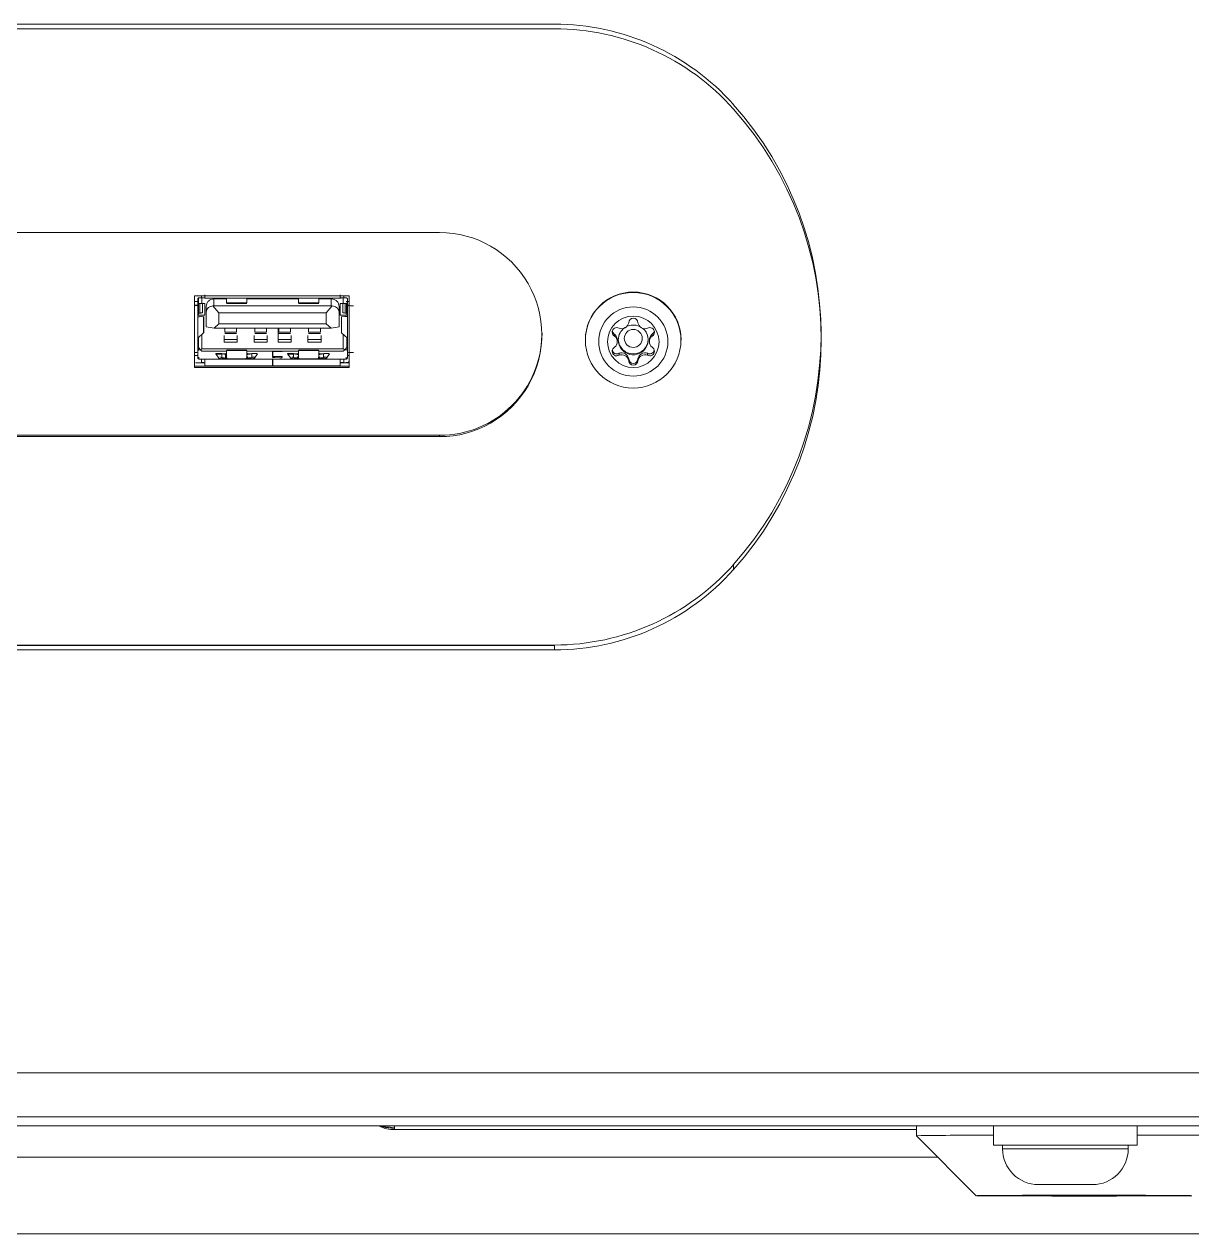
# Model space of a CAD drawing. Header units: millimetres. Extents: x 117 to 4973, y 109 to 3302.
# Drawn here: x 1724.8 to 1822.3, y 2828.2 to 2929.2 of the extents above; entities that cross this region are included whole.
import ezdxf

# ---------------------------------------------------------------- set-up
doc = ezdxf.new("R2010")
doc.units = ezdxf.units.MM
doc.layers.add('ZANO_R', color=7, linetype='Continuous', lineweight=0)

msp = doc.modelspace()

# ---------------------------------------------------------------- linework, layer by layer
at = {"layer": 'ZANO_R'}
for p, q in [((1769.07, 2929.16), (1662.91, 2929.16)), ((1662.93, 2928.76), (1769.09, 2928.76)), ((1759.49, 2911.76), (1672.49, 2911.76)), ((1751.95, 2906.47), (1739.03, 2906.47)), ((1739.03, 2906.47), (1739.03, 2900.49)), ((1739.3, 2906.01), (1739.03, 2906.01)), ((1739.3, 2906.21), (1739.3, 2906.01)), ((1739.35, 2905.87), (1739.35, 2906.29)), ((1739.65, 2905.85), (1739.35, 2905.87)), ((1739.6, 2906.31), (1739.4, 2906.31)), ((1739.6, 2906.47), (1739.6, 2906.31)), ((1739.65, 2905.85), (1739.65, 2906.31)), ((1751.2, 2906.28), (1739.9, 2906.28)), ((1740.65, 2905.63), (1740.65, 2906.22)), ((1741.69, 2906.22), (1740.65, 2906.22)), ((1741.7, 2906.28), (1741.7, 2905.9)), ((1741.7, 2906.14), (1741.7, 2906.14)), ((1743.4, 2905.9), (1741.7, 2905.9)), ((1743.4, 2906.28), (1743.4, 2905.9)), ((1743.4, 2906.14), (1743.4, 2906.14)), ((1747.69, 2906.22), (1743.41, 2906.22)), ((1747.7, 2906.28), (1747.7, 2905.9)), ((1747.7, 2906.14), (1747.7, 2906.14)), ((1749.4, 2905.9), (1747.7, 2905.9)), ((1749.4, 2906.28), (1749.4, 2905.9)), ((1749.4, 2906.14), (1749.4, 2906.14)), ((1750.45, 2906.22), (1749.41, 2906.22)), ((1750.45, 2906.22), (1750.45, 2905.63)), ((1751.45, 2906.31), (1751.45, 2905.85)), ((1751.75, 2905.87), (1751.45, 2905.85)), ((1751.5, 2906.47), (1751.5, 2906.31)), ((1751.7, 2906.31), (1751.5, 2906.31)), ((1751.8, 2906.21), (1751.8, 2906.01)), ((1751.95, 2906.01), (1751.8, 2906.01)), ((1751.95, 2900.49), (1751.95, 2906.47)), ((1739.3, 2905.69), (1739.03, 2905.69)), ((1739.3, 2905.86), (1739.32, 2905.86)), ((1739.3, 2905.69), (1739.3, 2901.78)), ((1739.35, 2905.03), (1739.35, 2904.87)), ((1739.35, 2904.87), (1739.65, 2904.85)), ((1739.47, 2905.84), (1739.37, 2905.83)), ((1739.37, 2905.83), (1739.37, 2905.04)), ((1739.47, 2905.04), (1739.37, 2905.04)), ((1739.47, 2905.84), (1739.47, 2905.04)), ((1739.9, 2905.85), (1739.65, 2905.85)), ((1739.7, 2905.07), (1739.7, 2905.85)), ((1739.9, 2905.85), (1739.9, 2904.85)), ((1740, 2905.58), (1740, 2905.06)), ((1740, 2905.06), (1740, 2903.88)), ((1740.57, 2905.63), (1741.07, 2905.07)), ((1740.57, 2905.63), (1740.65, 2905.63)), ((1750.45, 2905.63), (1740.65, 2905.63)), ((1750.03, 2905.07), (1741.07, 2905.07)), ((1741.07, 2904.13), (1741.07, 2905.07)), ((1741.7, 2905.84), (1743.4, 2905.84)), ((1747.7, 2905.84), (1749.4, 2905.84)), ((1750.53, 2905.63), (1750.03, 2905.07)), ((1750.03, 2905.07), (1750.03, 2904.13)), ((1750.45, 2905.63), (1750.53, 2905.63)), ((1751.1, 2905.58), (1751.1, 2905.06)), ((1751.1, 2903.88), (1751.1, 2905.06)), ((1751.45, 2905.85), (1751.2, 2905.85)), ((1751.2, 2905.85), (1751.2, 2904.85)), ((1751.4, 2905.07), (1751.4, 2905.85)), ((1751.75, 2904.87), (1751.45, 2904.85)), ((1751.72, 2905.83), (1751.62, 2905.84)), ((1751.62, 2905.04), (1751.62, 2905.84)), ((1751.72, 2905.04), (1751.62, 2905.04)), ((1751.72, 2905.04), (1751.72, 2905.83)), ((1751.75, 2905.03), (1751.75, 2904.87)), ((1751.77, 2905.86), (1751.8, 2905.86)), ((1751.8, 2905.69), (1751.8, 2901.78)), ((1751.95, 2905.69), (1751.8, 2905.69)), ((1739.79, 2904.73), (1739.3, 2904.74)), ((1739.5, 2904.74), (1739.79, 2904.73)), ((1739.6, 2904.74), (1739.59, 2904.74)), ((1739.65, 2904.85), (1739.9, 2904.85)), ((1739.79, 2904.74), (1739.79, 2904.73)), ((1739.79, 2903.39), (1739.79, 2904.73)), ((1739.8, 2903.39), (1739.8, 2904.75)), ((1740.67, 2903.79), (1740, 2903.88)), ((1741.07, 2904.13), (1740.67, 2903.79)), ((1750.03, 2904.13), (1741.07, 2904.13)), ((1750.43, 2903.79), (1750.03, 2904.13)), ((1751.1, 2903.88), (1750.43, 2903.79)), ((1751.2, 2904.85), (1751.45, 2904.85)), ((1751.29, 2904.74), (1751.29, 2903.39)), ((1751.3, 2904.73), (1751.8, 2904.74)), ((1751.3, 2904.73), (1751.59, 2904.74)), ((1751.3, 2904.73), (1751.3, 2904.74)), ((1751.3, 2903.39), (1751.3, 2904.73)), ((1751.59, 2904.74), (1751.81, 2904.74)), ((1791.35, 2903.36), (1791.35, 2903.95)), ((1791.35, 2903.36), (1791.35, 2903.94)), ((1739.3, 2902.94), (1739.79, 2903.39)), ((1739.35, 2902.99), (1739.35, 2902.16)), ((1739.65, 2902.04), (1739.65, 2903.26)), ((1739.79, 2903.39), (1739.79, 2903.41)), ((1750.43, 2903.79), (1740.67, 2903.79)), ((1741.5, 2903.16), (1741.5, 2902.6)), ((1741.5, 2902.84), (1742.6, 2902.84)), ((1741.56, 2903.79), (1741.56, 2903.43)), ((1742.54, 2903.43), (1741.56, 2903.43)), ((1741.56, 2903.33), (1742.54, 2903.33)), ((1742.54, 2903.79), (1742.54, 2903.43)), ((1742.6, 2903.16), (1742.6, 2902.6)), ((1744, 2903.16), (1744, 2902.6)), ((1744, 2902.84), (1745.1, 2902.84)), ((1744.06, 2903.79), (1744.06, 2903.43)), ((1745.04, 2903.43), (1744.06, 2903.43)), ((1744.06, 2903.33), (1745.04, 2903.33)), ((1745.04, 2903.79), (1745.04, 2903.43)), ((1745.1, 2903.16), (1745.1, 2902.6)), ((1746, 2903.79), (1746, 2902.6)), ((1746, 2902.84), (1747.1, 2902.84)), ((1746.06, 2903.79), (1746.06, 2903.43)), ((1747.04, 2903.43), (1746.06, 2903.43)), ((1746.06, 2903.33), (1747.04, 2903.33)), ((1747.04, 2903.79), (1747.04, 2903.43)), ((1747.1, 2903.16), (1747.1, 2902.6)), ((1748.5, 2903.16), (1748.5, 2902.6)), ((1748.5, 2902.84), (1749.6, 2902.84)), ((1748.56, 2903.79), (1748.56, 2903.43)), ((1749.54, 2903.43), (1748.56, 2903.43)), ((1748.56, 2903.33), (1749.54, 2903.33)), ((1749.54, 2903.79), (1749.54, 2903.43)), ((1749.6, 2903.16), (1749.6, 2902.6)), ((1751.3, 2903.42), (1751.3, 2903.39)), ((1751.8, 2902.94), (1751.3, 2903.39)), ((1751.45, 2903.26), (1751.45, 2902.04)), ((1751.75, 2902.99), (1751.75, 2902.16)), ((1774.1, 2903.27), (1774.1, 2903.11)), ((1777.24, 2903.27), (1777.24, 2903.11)), ((1791.35, 2903.36), (1791.35, 2903.47)), ((1791.35, 2903.24), (1791.35, 2903.36)), ((1739.35, 2902.5), (1739.3, 2902.5)), ((1739.3, 2902.44), (1739.3, 2902.44)), ((1739.3, 2902.38), (1739.35, 2902.38)), ((1739.53, 2901.97), (1739.35, 2902.16)), ((1739.4, 2902.09), (1739.42, 2902.09)), ((1739.4, 2902.09), (1739.4, 2901.92)), ((1739.65, 2902.04), (1739.53, 2901.97)), ((1739.53, 2901.97), (1739.65, 2901.86)), ((1751.45, 2902.04), (1739.65, 2902.04)), ((1741.7, 2901.86), (1739.65, 2901.86)), ((1741.5, 2902.6), (1742.6, 2902.6)), ((1743.4, 2902.01), (1741.7, 2902.01)), ((1741.7, 2901.92), (1743.4, 2901.92)), ((1741.7, 2901.92), (1741.7, 2901.35)), ((1743.4, 2901.92), (1743.4, 2901.35)), ((1747.7, 2901.86), (1743.4, 2901.86)), ((1744, 2902.6), (1745.1, 2902.6)), ((1745.73, 2901.83), (1745.69, 2901.83)), ((1745.69, 2901.83), (1745.73, 2901.83)), ((1746.16, 2901.82), (1745.73, 2901.83)), ((1745.73, 2901.83), (1746.16, 2901.82)), ((1745.73, 2901.83), (1745.73, 2901.83)), ((1746, 2902.6), (1747.1, 2902.6)), ((1746.33, 2901.86), (1746.33, 2901.83)), ((1746.35, 2901.83), (1746.35, 2901.86)), ((1749.4, 2902.01), (1747.7, 2902.01)), ((1747.7, 2901.92), (1749.4, 2901.92)), ((1747.7, 2901.92), (1747.7, 2901.35)), ((1748.5, 2902.6), (1749.6, 2902.6)), ((1749.4, 2901.92), (1749.4, 2901.35)), ((1751.45, 2901.86), (1749.4, 2901.86)), ((1751.45, 2902.04), (1751.57, 2901.97)), ((1751.45, 2901.86), (1751.57, 2901.97)), ((1751.57, 2901.97), (1751.75, 2902.16)), ((1751.68, 2902.09), (1751.7, 2902.09)), ((1751.7, 2901.92), (1751.7, 2902.09)), ((1751.75, 2902.5), (1751.8, 2902.5)), ((1751.75, 2902.38), (1751.8, 2902.38)), ((1771.67, 2902.8), (1771.67, 2902.78)), ((1774.32, 2902.65), (1774.32, 2902.8)), ((1777.02, 2902.8), (1777.02, 2902.65)), ((1779.67, 2902.78), (1779.67, 2902.8)), ((1739.03, 2901.5), (1739.3, 2901.5)), ((1739.15, 2900.88), (1739.15, 2900.91)), ((1739.9, 2900.88), (1739.15, 2900.88)), ((1739.3, 2901.5), (1739.3, 2901.3)), ((1739.4, 2901.36), (1739.4, 2901.2)), ((1739.6, 2901.2), (1739.4, 2901.2)), ((1739.6, 2901.2), (1739.6, 2900.91)), ((1745.54, 2901.18), (1739.9, 2901.18)), ((1740.8, 2901.64), (1741.06, 2901.27)), ((1741.3, 2901.35), (1741.3, 2901.64)), ((1741.66, 2901.64), (1741.3, 2901.64)), ((1741.61, 2901.58), (1741.3, 2901.64)), ((1741.61, 2901.28), (1741.32, 2901.34)), ((1741.37, 2901.3), (1741.49, 2901.3)), ((1741.61, 2901.58), (1741.61, 2901.28)), ((1741.61, 2901.28), (1741.7, 2901.28)), ((1741.7, 2901.52), (1741.7, 2901.75)), ((1741.7, 2901.71), (1741.7, 2901.71)), ((1741.86, 2901.21), (1743.24, 2901.21)), ((1743.4, 2901.52), (1743.4, 2901.75)), ((1743.4, 2901.28), (1743.48, 2901.28)), ((1743.8, 2901.64), (1743.44, 2901.64)), ((1743.8, 2901.64), (1743.48, 2901.58)), ((1743.48, 2901.39), (1743.48, 2901.28)), ((1743.8, 2901.34), (1743.48, 2901.28)), ((1743.6, 2901.3), (1743.73, 2901.3)), ((1743.8, 2901.64), (1743.8, 2901.34)), ((1743.8, 2901.34), (1743.8, 2901.64)), ((1744.04, 2901.27), (1744.3, 2901.64)), ((1745.54, 2901.82), (1745.54, 2901.41)), ((1745.56, 2900.88), (1745.54, 2900.88)), ((1745.56, 2901.41), (1745.56, 2901.82)), ((1751.2, 2901.18), (1745.56, 2901.18)), ((1745.69, 2901.4), (1745.73, 2901.4)), ((1745.73, 2901.4), (1745.69, 2901.4)), ((1745.73, 2901.32), (1745.69, 2901.32)), ((1745.69, 2901.32), (1745.73, 2901.32)), ((1745.73, 2901.4), (1746.16, 2901.41)), ((1746.16, 2901.41), (1745.73, 2901.4)), ((1746.16, 2901.31), (1745.73, 2901.32)), ((1745.73, 2901.32), (1746.16, 2901.31)), ((1745.73, 2901.32), (1745.73, 2901.32)), ((1746.2, 2901.82), (1746.16, 2901.82)), ((1746.16, 2901.82), (1746.2, 2901.82)), ((1746.16, 2901.41), (1746.16, 2901.41)), ((1746.2, 2901.31), (1746.16, 2901.31)), ((1746.16, 2901.31), (1746.2, 2901.31)), ((1746.33, 2901.4), (1746.33, 2901.32)), ((1746.35, 2901.32), (1746.35, 2901.4)), ((1746.8, 2901.64), (1747.06, 2901.27)), ((1747.3, 2901.35), (1747.3, 2901.64)), ((1747.66, 2901.64), (1747.3, 2901.64)), ((1747.61, 2901.58), (1747.3, 2901.64)), ((1747.3, 2901.34), (1747.3, 2901.64)), ((1747.61, 2901.28), (1747.3, 2901.34)), ((1747.37, 2901.3), (1747.49, 2901.3)), ((1747.61, 2901.39), (1747.61, 2901.28)), ((1747.61, 2901.28), (1747.7, 2901.28)), ((1747.7, 2901.52), (1747.7, 2901.75)), ((1747.7, 2901.71), (1747.7, 2901.71)), ((1747.86, 2901.21), (1749.24, 2901.21)), ((1749.4, 2901.75), (1749.4, 2901.52)), ((1749.4, 2901.71), (1749.4, 2901.71)), ((1749.4, 2901.28), (1749.48, 2901.28)), ((1749.8, 2901.64), (1749.44, 2901.64)), ((1749.8, 2901.64), (1749.48, 2901.58)), ((1749.48, 2901.39), (1749.48, 2901.28)), ((1749.48, 2901.28), (1749.77, 2901.34)), ((1749.6, 2901.3), (1749.73, 2901.3)), ((1749.8, 2901.64), (1749.8, 2901.34)), ((1749.8, 2901.34), (1749.8, 2901.64)), ((1750.04, 2901.27), (1750.3, 2901.64)), ((1751.95, 2900.88), (1751.2, 2900.88)), ((1751.7, 2901.2), (1751.5, 2901.2)), ((1751.5, 2900.91), (1751.5, 2901.2)), ((1751.7, 2901.2), (1751.7, 2901.36)), ((1751.8, 2901.5), (1751.8, 2901.3)), ((1751.8, 2901.5), (1751.95, 2901.5)), ((1751.95, 2900.91), (1751.95, 2900.88)), ((1774.49, 2901.68), (1774.49, 2901.52)), ((1775.29, 2901.22), (1775.29, 2901.06)), ((1776.06, 2901.22), (1776.06, 2901.06)), ((1776.86, 2901.68), (1776.86, 2901.52)), ((1739.03, 2900.61), (1751.95, 2900.61)), ((1739.03, 2900.49), (1751.95, 2900.49)), ((1739.9, 2900.61), (1739.9, 2900.64)), ((1739.9, 2900.64), (1745.54, 2900.64)), ((1745.54, 2900.64), (1745.54, 2900.61)), ((1745.56, 2900.64), (1751.2, 2900.64)), ((1745.56, 2900.61), (1745.56, 2900.64)), ((1751.2, 2900.64), (1751.2, 2900.61)), ((1672.49, 2894.83), (1759.49, 2894.83)), ((1759.49, 2894.72), (1759.49, 2894.83)), ((1672.49, 2894.72), (1759.49, 2894.72)), ((1784.04, 2883.97), (1784.04, 2883.62)), ((1662.91, 2877.32), (1769.07, 2877.32)), ((1769.09, 2877.28), (1662.93, 2877.28)), ((1769.09, 2876.92), (1662.93, 2876.92)), ((1769.09, 2877.28), (1769.09, 2876.92)), ((336.66, 2841.61), (3095.36, 2841.61)), ((3095.36, 2837.93), (336.66, 2837.93)), ((3038.23, 2837.16), (393.81, 2837.16)), ((1755.72, 2837.16), (1755.72, 2837.02)), ((1755.72, 2836.96), (1755.72, 2837.02)), ((1755.72, 2836.96), (1755.72, 2836.87)), ((1755.72, 2836.87), (1799.32, 2836.87)), ((1799.32, 2837.16), (1799.32, 2836.34)), ((1799.32, 2836.34), (1804.32, 2831.34)), ((1805.76, 2837.16), (1805.76, 2835.56)), ((1817.76, 2835.56), (1817.76, 2837.16)), ((1817.76, 2835.56), (1805.76, 2835.56)), ((1806.51, 2835.56), (1806.51, 2835.26)), ((1806.51, 2835.26), (1811.76, 2835.26)), ((1811.76, 2835.26), (1817.01, 2835.26)), ((1817.01, 2835.26), (1817.01, 2835.56)), ((1624.93, 2834.56), (1801.11, 2834.56)), ((1811.76, 2832.26), (1809.51, 2832.26)), ((1814.01, 2832.26), (1811.76, 2832.26)), ((391.78, 2828.16), (3038.23, 2828.16))]:
    msp.add_line(p, q, dxfattribs=at)
at = {"layer": 'ZANO_R', "flags": 128}
for points in [[(1740.8, 2901.64), (1740.82, 2901.65), (1740.87, 2901.65), (1740.96, 2901.66), (1741.05, 2901.66), (1741.15, 2901.66), (1741.23, 2901.65), (1741.28, 2901.65), (1741.3, 2901.64), (1741.28, 2901.63), (1741.23, 2901.62), (1741.15, 2901.62), (1741.05, 2901.62), (1740.96, 2901.62), (1740.87, 2901.62), (1740.82, 2901.63), (1740.8, 2901.64)], [(1746.8, 2901.64), (1746.82, 2901.65), (1746.87, 2901.65), (1746.96, 2901.66), (1747.05, 2901.66), (1747.15, 2901.66), (1747.23, 2901.65), (1747.28, 2901.65), (1747.3, 2901.64), (1747.28, 2901.63), (1747.23, 2901.62), (1747.15, 2901.62), (1747.05, 2901.62), (1746.96, 2901.62), (1746.87, 2901.62), (1746.82, 2901.63), (1746.8, 2901.64)], [(1754.5, 2837.16), (1754.98, 2837.03), (1755.72, 2836.96)], [(1755.72, 2837.02), (1754.98, 2837.09), (1754.67, 2837.16)], [(1813.32, 2831.37), (1811.51, 2831.37), (1809.77, 2831.37), (1808.18, 2831.37), (1806.8, 2831.36), (1805.68, 2831.36), (1804.88, 2831.35), (1804.43, 2831.35), (1804.33, 2831.34), (1804.61, 2831.34), (1805.24, 2831.33), (1806.21, 2831.33), (1807.46, 2831.32), (1808.95, 2831.32), (1810.63, 2831.31), (1812.41, 2831.31), (1814.23, 2831.31), (1816.02, 2831.31), (1817.69, 2831.32), (1819.18, 2831.32), (1820.44, 2831.33), (1821.4, 2831.33), (1822.04, 2831.34), (1822.31, 2831.34), (1822.22, 2831.35), (1821.76, 2831.35), (1820.96, 2831.36), (1819.85, 2831.36), (1818.46, 2831.37), (1816.87, 2831.37), (1815.13, 2831.37), (1813.32, 2831.37)], [(1813.32, 2831.37), (1811.61, 2831.37), (1809.97, 2831.37), (1808.47, 2831.37), (1807.19, 2831.36), (1806.18, 2831.36), (1805.48, 2831.35), (1805.12, 2831.35), (1805.12, 2831.34), (1805.48, 2831.33), (1806.18, 2831.33), (1807.19, 2831.33), (1808.47, 2831.32), (1809.97, 2831.32), (1811.61, 2831.32), (1813.32, 2831.32), (1815.04, 2831.32), (1816.68, 2831.32), (1818.17, 2831.32), (1819.45, 2831.33), (1820.47, 2831.33), (1821.17, 2831.33), (1821.53, 2831.34), (1821.53, 2831.35), (1821.17, 2831.35), (1820.47, 2831.36), (1819.45, 2831.36), (1818.17, 2831.37), (1816.68, 2831.37), (1815.04, 2831.37), (1813.32, 2831.37)]]:
    msp.add_lwpolyline(points, dxfattribs=at)
at = {"layer": 'ZANO_R'}
for centre, radius in [((1775.66, 2902.77), 3.99), ((1775.67, 2902.66), 2.89), ((1775.67, 2902.64), 2.15), ((1775.67, 2902.92), 0.749)]:
    msp.add_circle(centre, radius, dxfattribs=at)
for centre, radius, start, end in [((1769.08, 2909.13), 20.03, 41.7284, 90.018), ((1769.1, 2908.74), 20.03, 41.7286, 90.0185), ((1762.47, 2903.24), 28.88, 318.2733, 41.7267), ((1762.49, 2902.84), 28.88, 318.2731, 41.7269), ((1759.51, 2903.24), 8.52, 269.8628, 90.1372), ((1775.67, 2902.79), 4, 0.132, 179.868), ((1774.7, 2904.33), 0.6, 249.2529, 350.5927), ((1775.67, 2902.79), 1.25, 65.252, 116.9343), ((1775.67, 2904.23), 0.383, 0.1255, 179.8745), ((1776.65, 2904.33), 0.6, 189.3975, 290.7569), ((1759.51, 2903.37), 8.54, 269.9042, 359.919), ((1774.29, 2903.44), 0.382, 59.8442, 240.0073), ((1774.29, 2903.6), 0.382, 191.9121, 240.1362), ((1773.73, 2902.8), 0.598, 0.0393, 50.8267), ((1773.73, 2902.65), 0.597, 309.1484, 50.8516), ((1775.67, 2902.8), 1.25, 124.9071, 179.9672), ((1775.67, 2902.8), 1.25, 179.959, 49.7732), ((1775.67, 2902.88), 1.25, 181.945, 358.055), ((1777.05, 2903.44), 0.382, 299.9927, 120.1558), ((1777.62, 2902.8), 0.597, 129.1334, 180.0006), ((1777.62, 2902.65), 0.597, 129.1484, 230.8516), ((1777.06, 2903.6), 0.379, 299.7392, 348.248), ((1774.29, 2901.85), 0.382, 119.9927, 300.1558), ((1774.29, 2902.01), 0.383, 192.0361, 299.9516), ((1777.05, 2901.85), 0.382, 239.8442, 60.0073), ((1777.05, 2902.01), 0.383, 240.004, 348.0173), ((1774.7, 2901.12), 0.6, 9.4217, 110.7454), ((1774.7, 2900.96), 0.6, 9.4073, 110.7471), ((1775.67, 2901.22), 0.383, 180.1255, 359.8745), ((1775.67, 2901.06), 0.383, 180.1315, 359.8685), ((1776.65, 2901.12), 0.6, 69.2448, 170.5881), ((1776.65, 2900.96), 0.6, 69.2431, 170.6025), ((1769.08, 2897.35), 20.03, 269.9819, 318.271), ((1769.1, 2896.95), 20.03, 269.9816, 318.2721), ((1805.22, 2400.87), 435.52, 89.9282, 90.7758), ((1819.8, 2247.26), 589.13, 89.26796, 90.19749), ((1809.51, 2835.26), 3, 180, 270), ((1814.01, 2835.26), 3, 270, 0)]:
    msp.add_arc(centre, radius, start, end, dxfattribs=at)
for points, knots in [([(1739.3, 2906.21), (1739.3, 2906.22), (1739.3, 2906.25), (1739.33, 2906.28), (1739.36, 2906.3), (1739.39, 2906.31), (1739.4, 2906.31)], [0, 0, 0, 0, 0.249858, 0.500256, 0.749993, 1, 1, 1, 1]), ([(1739.3, 2906.01), (1739.3, 2905.97), (1739.3, 2905.89), (1739.3, 2905.79), (1739.3, 2905.71), (1739.3, 2905.69), (1739.3, 2905.69)], [0, 0, 0, 0, 0.249973, 0.500045, 0.749821, 1, 1, 1, 1]), ([(1739.32, 2905.86), (1739.33, 2905.86), (1739.36, 2905.86), (1739.38, 2905.86), (1739.4, 2905.87), (1739.4, 2905.87), (1739.4, 2905.87)], [0, 0, 0, 0, 0.250572, 0.500792, 0.750565, 1, 1, 1, 1]), ([(1739.9, 2906.28), (1739.89, 2906.29), (1739.89, 2906.29), (1739.82, 2906.3), (1739.72, 2906.31), (1739.64, 2906.31), (1739.6, 2906.31)], [0, 0, 0, 0, 0.250001, 0.499934, 0.75007, 1, 1, 1, 1]), ([(1739.9, 2906.56), (1739.9, 2906.56), (1739.9, 2906.5), (1739.9, 2906.39), (1739.9, 2906.29), (1739.9, 2906.29), (1739.9, 2906.28)], [0, 0, 0, 0, 0.017295, 0.344701, 0.672242, 1, 1, 1, 1]), ([(1740.65, 2906.22), (1740.56, 2906.22), (1740.39, 2906.2), (1740.18, 2906.05), (1740.03, 2905.83), (1740.01, 2905.66), (1740, 2905.58)], [0, 0, 0, 0, 0.249946, 0.499949, 0.750007, 1, 1, 1, 1]), ([(1751.1, 2905.58), (1751.09, 2905.66), (1751.07, 2905.83), (1750.92, 2906.05), (1750.7, 2906.2), (1750.53, 2906.22), (1750.45, 2906.22)], [0, 0, 0, 0, 0.249993, 0.500051, 0.750054, 1, 1, 1, 1]), ([(1751.2, 2906.28), (1751.2, 2906.29), (1751.2, 2906.29), (1751.2, 2906.39), (1751.2, 2906.5), (1751.2, 2906.56), (1751.2, 2906.56)], [0, 0, 0, 0, 0.327758, 0.655299, 0.982705, 1, 1, 1, 1]), ([(1751.5, 2906.31), (1751.46, 2906.31), (1751.38, 2906.31), (1751.28, 2906.3), (1751.21, 2906.29), (1751.2, 2906.29), (1751.2, 2906.28)], [0, 0, 0, 0, 0.24993, 0.500066, 0.749999, 1, 1, 1, 1]), ([(1751.8, 2906.21), (1751.8, 2906.22), (1751.79, 2906.25), (1751.77, 2906.28), (1751.74, 2906.3), (1751.71, 2906.31), (1751.7, 2906.31)], [0, 0, 0, 0, 0.249969, 0.50033, 0.75003, 1, 1, 1, 1]), ([(1751.77, 2906), (1751.76, 2906), (1751.74, 2906), (1751.72, 2906), (1751.7, 2905.99), (1751.7, 2905.99), (1751.7, 2905.99)], [0, 0, 0, 0, 0.250119, 0.500405, 0.750293, 1, 1, 1, 1]), ([(1751.7, 2905.87), (1751.7, 2905.87), (1751.7, 2905.87), (1751.72, 2905.86), (1751.74, 2905.86), (1751.76, 2905.86), (1751.77, 2905.86)], [0, 0, 0, 0, 0.24966, 0.499559, 0.749905, 1, 1, 1, 1]), ([(1751.8, 2905.69), (1751.8, 2905.69), (1751.8, 2905.71), (1751.8, 2905.79), (1751.8, 2905.89), (1751.8, 2905.97), (1751.8, 2906.01)], [0, 0, 0, 0, 0.250179, 0.499955, 0.750027, 1, 1, 1, 1]), ([(1739.3, 2905.69), (1739.29, 2905.68), (1739.28, 2905.67), (1739.17, 2905.66), (1739.07, 2905.65), (1739.03, 2905.65)], [0, 0, 0, 0, 0.365105, 0.730087, 1, 1, 1, 1]), ([(1739.62, 2905.85), (1739.6, 2905.85), (1739.56, 2905.84), (1739.51, 2905.84), (1739.47, 2905.84)], [0, 0, 0, 0, 0.40517, 1, 1, 1, 1]), ([(1739.7, 2905.07), (1739.7, 2905.07), (1739.69, 2905.06), (1739.64, 2905.05), (1739.57, 2905.05), (1739.51, 2905.04), (1739.47, 2905.04)], [0, 0, 0, 0, 0.250124, 0.49983, 0.750066, 1, 1, 1, 1]), ([(1740, 2905.06), (1740, 2905.09), (1740, 2905.15), (1740.03, 2905.26), (1740.08, 2905.39), (1740.27, 2905.59), (1740.45, 2905.61), (1740.57, 2905.63)], [0, 0, 0, 0, 0.066011, 0.128489, 0.239375, 0.46724, 1, 1, 1, 1]), ([(1751.1, 2905.06), (1751.1, 2905.09), (1751.1, 2905.15), (1751.07, 2905.26), (1751.01, 2905.39), (1750.83, 2905.59), (1750.65, 2905.61), (1750.53, 2905.63)], [0, 0, 0, 0, 0.066171, 0.128658, 0.239756, 0.467482, 1, 1, 1, 1]), ([(1751.62, 2905.04), (1751.59, 2905.04), (1751.53, 2905.05), (1751.46, 2905.05), (1751.41, 2905.06), (1751.4, 2905.07), (1751.4, 2905.07)], [0, 0, 0, 0, 0.2500933, 0.5002875, 0.7499515, 1, 1, 1, 1]), ([(1751.62, 2905.84), (1751.59, 2905.84), (1751.53, 2905.84), (1751.5, 2905.85), (1751.48, 2905.85)], [0, 0, 0, 0, 0.595243, 1, 1, 1, 1]), ([(1752.3, 2905.65), (1752.23, 2905.65), (1752.1, 2905.65), (1751.94, 2905.66), (1751.82, 2905.67), (1751.81, 2905.68), (1751.8, 2905.69)], [0, 0, 0, 0, 0.250067, 0.499967, 0.749999, 1, 1, 1, 1]), ([(1739.43, 2904.74), (1739.43, 2904.74), (1739.44, 2904.74), (1739.43, 2904.74), (1739.41, 2904.73), (1739.38, 2904.73), (1739.36, 2904.73), (1739.33, 2904.73), (1739.31, 2904.73), (1739.3, 2904.73)], [0, 0, 0, 0, 0.055625, 0.293616, 0.42755, 0.571157, 0.724778, 0.88829, 1, 1, 1, 1]), ([(1751.5, 2904.74), (1751.5, 2904.74), (1751.49, 2904.74), (1751.49, 2904.74), (1751.49, 2904.74)], [0, 0, 0, 0, 0.981632, 1, 1, 1, 1]), ([(1745.69, 2901.83), (1745.67, 2901.83), (1745.63, 2901.83), (1745.58, 2901.83), (1745.55, 2901.82), (1745.54, 2901.82), (1745.54, 2901.82)], [0, 0, 0, 0, 0.249962, 0.49975, 0.750123, 1, 1, 1, 1]), ([(1745.56, 2901.82), (1745.56, 2901.82), (1745.56, 2901.82), (1745.59, 2901.83), (1745.64, 2901.83), (1745.67, 2901.83), (1745.69, 2901.83)], [0, 0, 0, 0, 0.249888, 0.500589, 0.749573, 1, 1, 1, 1]), ([(1746.33, 2901.83), (1746.33, 2901.83), (1746.32, 2901.83), (1746.29, 2901.82), (1746.25, 2901.82), (1746.22, 2901.82), (1746.2, 2901.82)], [0, 0, 0, 0, 0.250067, 0.499685, 0.749961, 1, 1, 1, 1]), ([(1746.2, 2901.82), (1746.22, 2901.82), (1746.26, 2901.82), (1746.31, 2901.82), (1746.34, 2901.83), (1746.35, 2901.83), (1746.35, 2901.83)], [0, 0, 0, 0, 0.249911, 0.500375, 0.749871, 1, 1, 1, 1]), ([(1739, 2901.74), (1739.05, 2901.74), (1739.16, 2901.75), (1739.28, 2901.76), (1739.29, 2901.77), (1739.3, 2901.78)], [0, 0, 0, 0, 0.321282, 0.660584, 1, 1, 1, 1]), ([(1739.3, 2901.78), (1739.3, 2901.78), (1739.3, 2901.77), (1739.3, 2901.71), (1739.3, 2901.62), (1739.3, 2901.54), (1739.3, 2901.5)], [0, 0, 0, 0, 0.250229, 0.500083, 0.750063, 1, 1, 1, 1]), ([(1739.3, 2901.3), (1739.3, 2901.29), (1739.3, 2901.26), (1739.33, 2901.23), (1739.36, 2901.21), (1739.39, 2901.2), (1739.4, 2901.2)], [0, 0, 0, 0, 0.249846, 0.500233, 0.750028, 1, 1, 1, 1]), ([(1739.6, 2901.2), (1739.64, 2901.2), (1739.72, 2901.2), (1739.82, 2901.2), (1739.89, 2901.19), (1739.89, 2901.18), (1739.9, 2901.18)], [0, 0, 0, 0, 0.249933, 0.50006, 0.749996, 1, 1, 1, 1]), ([(1739.9, 2900.88), (1739.89, 2900.88), (1739.89, 2900.89), (1739.82, 2900.9), (1739.72, 2900.9), (1739.64, 2900.9), (1739.6, 2900.9)], [0, 0, 0, 0, 0.2499764, 0.499885, 0.7499954, 1, 1, 1, 1]), ([(1739.9, 2901.18), (1739.9, 2901.17), (1739.9, 2901.14), (1739.9, 2901.01), (1739.9, 2900.84), (1739.9, 2900.71), (1739.9, 2900.64)], [0, 0, 0, 0, 0.250099, 0.500155, 0.750024, 1, 1, 1, 1]), ([(1741.05, 2901.66), (1741.02, 2901.66), (1740.97, 2901.66), (1740.91, 2901.65), (1740.87, 2901.65), (1740.84, 2901.65), (1740.81, 2901.64), (1740.8, 2901.64), (1740.8, 2901.64)], [0, 0, 0, 0, 0.255083, 0.37642, 0.500223, 0.622767, 0.744054, 1, 1, 1, 1]), ([(1741.3, 2901.64), (1741.29, 2901.64), (1741.28, 2901.65), (1741.22, 2901.65), (1741.14, 2901.66), (1741.08, 2901.66), (1741.05, 2901.66)], [0, 0, 0, 0, 0.266523, 0.50999, 0.749089, 1, 1, 1, 1]), ([(1741.06, 2901.27), (1741.07, 2901.26), (1741.11, 2901.25), (1741.29, 2901.23), (1741.55, 2901.21), (1741.75, 2901.21), (1741.86, 2901.21)], [0, 0, 0, 0, 0.249836, 0.49998, 0.749969, 1, 1, 1, 1]), ([(1741.15, 2901.39), (1741.18, 2901.37), (1741.24, 2901.31), (1741.33, 2901.31), (1741.37, 2901.3)], [0, 0, 0, 0, 0.500274, 1, 1, 1, 1]), ([(1741.3, 2901.64), (1741.3, 2901.58), (1741.3, 2901.5), (1741.3, 2901.4), (1741.3, 2901.36), (1741.3, 2901.34)], [0, 0, 0, 0, 0.592375, 0.8502, 1, 1, 1, 1]), ([(1741.7, 2901.75), (1741.68, 2901.7), (1741.65, 2901.6), (1741.63, 2901.58), (1741.61, 2901.58)], [0, 0, 0, 0, 0.49991, 1, 1, 1, 1]), ([(1741.7, 2901.52), (1741.68, 2901.45), (1741.66, 2901.3), (1741.63, 2901.29), (1741.61, 2901.28)], [0, 0, 0, 0, 0.499883, 1, 1, 1, 1]), ([(1741.82, 2901.21), (1741.81, 2901.22), (1741.76, 2901.23), (1741.71, 2901.28), (1741.7, 2901.33), (1741.7, 2901.35)], [0, 0, 0, 0, 0.140354, 0.569989, 1, 1, 1, 1]), ([(1743.24, 2901.21), (1743.34, 2901.21), (1743.54, 2901.21), (1743.8, 2901.23), (1743.99, 2901.25), (1744.02, 2901.26), (1744.04, 2901.27)], [0, 0, 0, 0, 0.250125, 0.500026, 0.750168, 1, 1, 1, 1]), ([(1743.4, 2901.35), (1743.39, 2901.33), (1743.39, 2901.28), (1743.34, 2901.24), (1743.31, 2901.22)], [0, 0, 0, 0, 0.500218, 1, 1, 1, 1]), ([(1743.48, 2901.58), (1743.47, 2901.58), (1743.44, 2901.6), (1743.42, 2901.7), (1743.4, 2901.75)], [0, 0, 0, 0, 0.499852, 1, 1, 1, 1]), ([(1743.48, 2901.28), (1743.47, 2901.29), (1743.44, 2901.3), (1743.41, 2901.45), (1743.4, 2901.52)], [0, 0, 0, 0, 0.500117, 1, 1, 1, 1]), ([(1743.73, 2901.3), (1743.77, 2901.31), (1743.85, 2901.31), (1743.92, 2901.37), (1743.95, 2901.39)], [0, 0, 0, 0, 0.499726, 1, 1, 1, 1]), ([(1744.05, 2901.66), (1744.02, 2901.66), (1743.96, 2901.66), (1743.88, 2901.65), (1743.82, 2901.65), (1743.8, 2901.64), (1743.8, 2901.64)], [0, 0, 0, 0, 0.250224, 0.500149, 0.749878, 1, 1, 1, 1]), ([(1744.05, 2901.36), (1744.02, 2901.36), (1743.96, 2901.36), (1743.88, 2901.35), (1743.82, 2901.35), (1743.81, 2901.34), (1743.8, 2901.34)], [0, 0, 0, 0, 0.250077, 0.500249, 0.750194, 1, 1, 1, 1]), ([(1744.3, 2901.64), (1744.3, 2901.64), (1744.3, 2901.64), (1744.28, 2901.64), (1744.26, 2901.65), (1744.23, 2901.65), (1744.19, 2901.65), (1744.15, 2901.66), (1744.1, 2901.66), (1744.06, 2901.66), (1744.05, 2901.66)], [0, 0, 0, 0, 0.124611, 0.250038, 0.374738, 0.499879, 0.625116, 0.750224, 0.87496, 1, 1, 1, 1]), ([(1745.54, 2901.41), (1745.54, 2901.41), (1745.55, 2901.41), (1745.58, 2901.4), (1745.63, 2901.4), (1745.67, 2901.4), (1745.69, 2901.4)], [0, 0, 0, 0, 0.2499685, 0.5004327, 0.7497496, 1, 1, 1, 1]), ([(1745.69, 2901.32), (1745.67, 2901.32), (1745.63, 2901.32), (1745.58, 2901.32), (1745.55, 2901.31), (1745.54, 2901.31), (1745.54, 2901.31)], [0, 0, 0, 0, 0.250309, 0.500278, 0.749965, 1, 1, 1, 1]), ([(1745.54, 2901.18), (1745.54, 2901.17), (1745.54, 2901.14), (1745.54, 2901.01), (1745.54, 2900.84), (1745.54, 2900.71), (1745.54, 2900.64)], [0, 0, 0, 0, 0.250099, 0.500155, 0.750024, 1, 1, 1, 1]), ([(1745.69, 2901.4), (1745.67, 2901.4), (1745.64, 2901.4), (1745.59, 2901.4), (1745.56, 2901.41), (1745.56, 2901.41), (1745.56, 2901.41)], [0, 0, 0, 0, 0.25034, 0.500081, 0.749979, 1, 1, 1, 1]), ([(1745.56, 2901.31), (1745.56, 2901.31), (1745.56, 2901.31), (1745.59, 2901.32), (1745.64, 2901.32), (1745.67, 2901.32), (1745.69, 2901.32)], [0, 0, 0, 0, 0.249845, 0.500586, 0.749571, 1, 1, 1, 1]), ([(1745.56, 2901.18), (1745.56, 2901.17), (1745.56, 2901.14), (1745.56, 2901.01), (1745.56, 2900.84), (1745.56, 2900.71), (1745.56, 2900.64)], [0, 0, 0, 0, 0.250099, 0.500155, 0.750024, 1, 1, 1, 1]), ([(1746.16, 2901.41), (1746.17, 2901.41), (1746.19, 2901.41), (1746.22, 2901.41), (1746.25, 2901.41), (1746.28, 2901.41), (1746.3, 2901.41), (1746.32, 2901.4), (1746.33, 2901.4), (1746.33, 2901.4), (1746.33, 2901.4)], [0, 0, 0, 0, 0.124943, 0.249874, 0.374827, 0.499502, 0.62496, 0.749569, 0.875089, 1, 1, 1, 1]), ([(1746.35, 2901.4), (1746.35, 2901.4), (1746.35, 2901.4), (1746.33, 2901.4), (1746.31, 2901.41), (1746.29, 2901.41), (1746.26, 2901.41), (1746.22, 2901.41), (1746.19, 2901.41), (1746.17, 2901.41), (1746.16, 2901.41)], [0, 0, 0, 0, 0.125373, 0.24969, 0.375049, 0.500141, 0.624888, 0.749718, 0.874625, 1, 1, 1, 1]), ([(1746.33, 2901.32), (1746.33, 2901.32), (1746.32, 2901.32), (1746.29, 2901.31), (1746.25, 2901.31), (1746.22, 2901.31), (1746.2, 2901.31)], [0, 0, 0, 0, 0.250125, 0.4998, 0.750133, 1, 1, 1, 1]), ([(1746.2, 2901.31), (1746.22, 2901.31), (1746.26, 2901.31), (1746.31, 2901.31), (1746.34, 2901.32), (1746.35, 2901.32), (1746.35, 2901.32)], [0, 0, 0, 0, 0.2499, 0.500382, 0.749875, 1, 1, 1, 1]), ([(1747.05, 2901.66), (1747.02, 2901.66), (1746.97, 2901.66), (1746.91, 2901.65), (1746.87, 2901.65), (1746.84, 2901.65), (1746.81, 2901.64), (1746.8, 2901.64), (1746.8, 2901.64)], [0, 0, 0, 0, 0.254824, 0.376432, 0.500249, 0.622807, 0.743979, 1, 1, 1, 1]), ([(1747.3, 2901.64), (1747.29, 2901.64), (1747.28, 2901.65), (1747.22, 2901.65), (1747.14, 2901.66), (1747.08, 2901.66), (1747.05, 2901.66)], [0, 0, 0, 0, 0.2665655, 0.5097776, 0.7488228, 1, 1, 1, 1]), ([(1747.06, 2901.27), (1747.07, 2901.26), (1747.11, 2901.25), (1747.29, 2901.23), (1747.55, 2901.21), (1747.75, 2901.21), (1747.86, 2901.21)], [0, 0, 0, 0, 0.249857, 0.500022, 0.749948, 1, 1, 1, 1]), ([(1747.15, 2901.39), (1747.18, 2901.37), (1747.24, 2901.31), (1747.33, 2901.31), (1747.37, 2901.3)], [0, 0, 0, 0, 0.500726, 1, 1, 1, 1]), ([(1747.7, 2901.75), (1747.68, 2901.7), (1747.65, 2901.6), (1747.63, 2901.58), (1747.61, 2901.58)], [0, 0, 0, 0, 0.499895, 1, 1, 1, 1]), ([(1747.61, 2901.28), (1747.63, 2901.29), (1747.66, 2901.3), (1747.68, 2901.45), (1747.7, 2901.52)], [0, 0, 0, 0, 0.500109, 1, 1, 1, 1]), ([(1747.82, 2901.21), (1747.81, 2901.22), (1747.76, 2901.23), (1747.71, 2901.28), (1747.7, 2901.33), (1747.7, 2901.35)], [0, 0, 0, 0, 0.140332, 0.570143, 1, 1, 1, 1]), ([(1749.24, 2901.21), (1749.34, 2901.21), (1749.54, 2901.21), (1749.8, 2901.23), (1749.99, 2901.25), (1750.02, 2901.26), (1750.04, 2901.27)], [0, 0, 0, 0, 0.250031, 0.50002, 0.750164, 1, 1, 1, 1]), ([(1749.4, 2901.35), (1749.39, 2901.33), (1749.39, 2901.28), (1749.34, 2901.24), (1749.31, 2901.22)], [0, 0, 0, 0, 0.500077, 1, 1, 1, 1]), ([(1749.48, 2901.58), (1749.47, 2901.58), (1749.44, 2901.6), (1749.42, 2901.7), (1749.4, 2901.75)], [0, 0, 0, 0, 0.499868, 1, 1, 1, 1]), ([(1749.48, 2901.28), (1749.47, 2901.29), (1749.44, 2901.3), (1749.41, 2901.45), (1749.4, 2901.52)], [0, 0, 0, 0, 0.500117, 1, 1, 1, 1]), ([(1749.73, 2901.3), (1749.77, 2901.31), (1749.85, 2901.31), (1749.92, 2901.37), (1749.95, 2901.39)], [0, 0, 0, 0, 0.499726, 1, 1, 1, 1]), ([(1750.05, 2901.66), (1750.02, 2901.66), (1749.96, 2901.66), (1749.88, 2901.65), (1749.82, 2901.65), (1749.8, 2901.64), (1749.8, 2901.64)], [0, 0, 0, 0, 0.249982, 0.499988, 0.749797, 1, 1, 1, 1]), ([(1750.05, 2901.36), (1750.02, 2901.36), (1749.96, 2901.36), (1749.88, 2901.35), (1749.82, 2901.35), (1749.81, 2901.34), (1749.8, 2901.34)], [0, 0, 0, 0, 0.250128, 0.500353, 0.750142, 1, 1, 1, 1]), ([(1750.3, 2901.64), (1750.3, 2901.64), (1750.3, 2901.64), (1750.28, 2901.64), (1750.26, 2901.65), (1750.23, 2901.65), (1750.19, 2901.65), (1750.15, 2901.66), (1750.1, 2901.66), (1750.06, 2901.66), (1750.05, 2901.66)], [0, 0, 0, 0, 0.124585, 0.249914, 0.374587, 0.499702, 0.624914, 0.749995, 0.874986, 1, 1, 1, 1]), ([(1751.2, 2901.18), (1751.2, 2901.18), (1751.21, 2901.19), (1751.28, 2901.2), (1751.38, 2901.2), (1751.46, 2901.2), (1751.5, 2901.2)], [0, 0, 0, 0, 0.250004, 0.49994, 0.750067, 1, 1, 1, 1]), ([(1751.2, 2901.18), (1751.2, 2901.17), (1751.2, 2901.14), (1751.2, 2901.01), (1751.2, 2900.84), (1751.2, 2900.71), (1751.2, 2900.64)], [0, 0, 0, 0, 0.250099, 0.500155, 0.750024, 1, 1, 1, 1]), ([(1751.5, 2900.9), (1751.46, 2900.9), (1751.38, 2900.9), (1751.28, 2900.9), (1751.21, 2900.89), (1751.2, 2900.88), (1751.2, 2900.88)], [0, 0, 0, 0, 0.2500046, 0.500115, 0.7500236, 1, 1, 1, 1]), ([(1751.7, 2901.2), (1751.71, 2901.2), (1751.74, 2901.21), (1751.77, 2901.23), (1751.79, 2901.26), (1751.8, 2901.29), (1751.8, 2901.3)], [0, 0, 0, 0, 0.249935, 0.499693, 0.750042, 1, 1, 1, 1]), ([(1751.95, 2901), (1751.92, 2900.97), (1751.84, 2900.92), (1751.75, 2900.91), (1751.7, 2900.9)], [0, 0, 0, 0, 0.427652, 1, 1, 1, 1]), ([(1751.8, 2901.78), (1751.81, 2901.77), (1751.82, 2901.76), (1751.94, 2901.75), (1752.1, 2901.74), (1752.23, 2901.74), (1752.3, 2901.74)], [0, 0, 0, 0, 0.250001, 0.500033, 0.749933, 1, 1, 1, 1]), ([(1751.8, 2901.78), (1751.8, 2901.78), (1751.8, 2901.77), (1751.8, 2901.71), (1751.8, 2901.62), (1751.8, 2901.54), (1751.8, 2901.5)], [0, 0, 0, 0, 0.250229, 0.500083, 0.750063, 1, 1, 1, 1]), ([(1754.42, 2837.16), (1754.64, 2837.06), (1755.06, 2836.88), (1755.51, 2836.87), (1755.72, 2836.87)], [0, 0, 0, 0, 0.526824, 1, 1, 1, 1])]:
    msp.add_open_spline(points, degree=3, knots=knots, dxfattribs=at)

doc.saveas('drawing.dxf')
